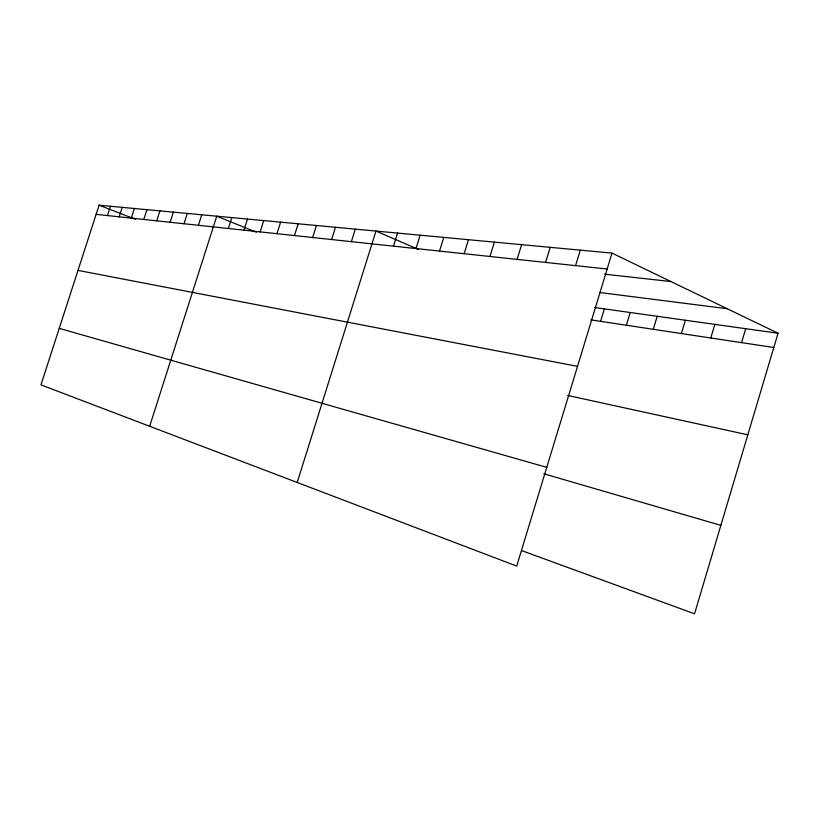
<?xml version="1.0" encoding="UTF-8"?>
<svg xmlns="http://www.w3.org/2000/svg" width="819" height="819" viewBox="0 0 819 819"><rect width="100%" height="100%" fill="white"/><g stroke="black" fill="none" stroke-linecap="round" stroke-linejoin="round"><path stroke-width="1.23" d="M611.998 253.112L516.697 566.093L40.95 384.869L99.089 205.2L611.998 253.112L778.05 333.241L694.543 613.8L521.723 550.634M741.553 342.639L745.72 328.706M681.377 333.548L685.39 320.249M710.779 337.991L714.864 324.375M626.361 325.245L630.221 312.51M653.275 329.299L657.207 316.298M600.583 321.345L604.381 308.886M545.587 262.418L550.214 247.338M575.573 265.632L580.302 250.143M489.977 256.48L494.41 242.127M517.086 259.377L521.621 244.666M439.496 251.085L443.755 237.397M464.138 253.716L468.478 239.701M393.478 246.161L397.563 233.077M415.97 248.566L420.137 235.186M351.351 241.656L355.282 229.125M297.205 482.483L375.972 231.06L418.55 249.457M294.441 235.575L298.167 223.792M312.643 237.52L316.441 225.501M331.603 239.547L335.462 227.272M243.939 230.17L247.481 219.062M260.135 231.9L263.728 220.577M276.955 233.702L280.61 222.154M198.393 225.307L201.75 214.793M149.672 426.279L216.738 216.185L256.419 232.248M228.347 228.501L231.828 217.598M143.775 219.461L146.929 209.664M156.716 220.843L159.92 210.882M170.117 222.277L173.372 212.141M183.999 223.761L187.305 213.442M107.453 215.581L110.463 206.265M119.165 216.83L122.215 207.361M131.265 218.12L134.367 208.497M96.12 214.363L607.155 269.011M604.678 274.17L670.945 281.552M599.754 292.516L727.252 308.722M594.461 307.494L778.05 333.241M590.704 319.86L773.801 347.502M77.989 270.403L577.518 366.349M567.68 395.454L747.819 434.817M59.234 328.368L546.764 467.352M543.826 473.771L720.863 525.358M99.089 205.2L135.391 219.257"/></g></svg>
